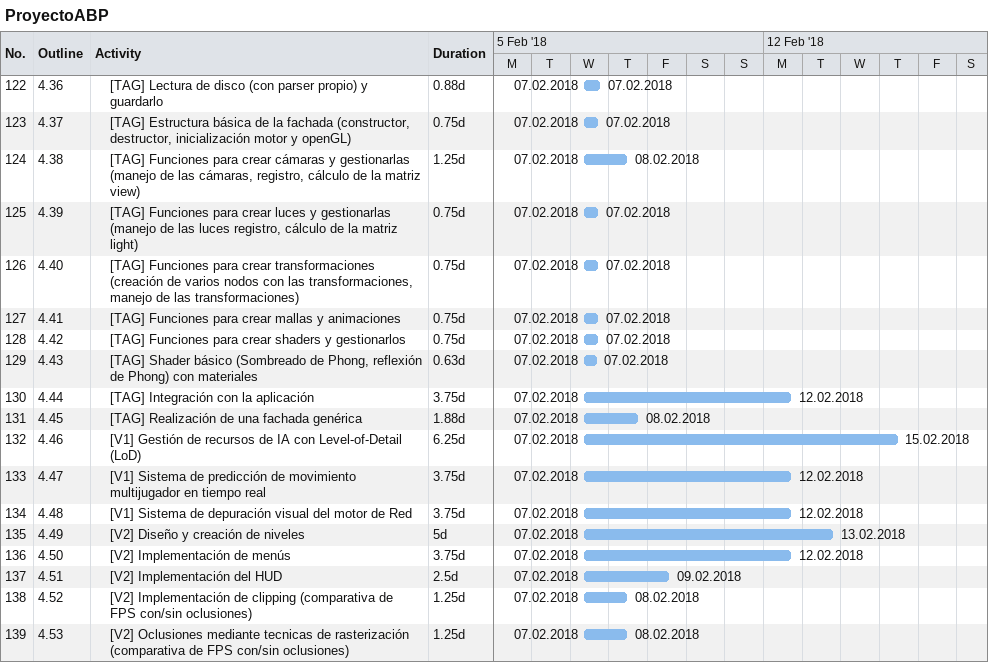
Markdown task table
ProyectoABP

| ID | WBS | Task | Duration | Start | Finish |
|---|---|---|---|---|---|
| 122 | 4.36 | [TAG] Lectura de disco (con parser propio) y guardarlo | 0.88d | 2018-02-07 | 2018-02-07 |
| 123 | 4.37 | [TAG] Estructura básica de la fachada (constructor, destructor, inicialización motor y openGL) | 0.75d | 2018-02-07 | 2018-02-07 |
| 124 | 4.38 | [TAG] Funciones para crear cámaras y gestionarlas (manejo de las cámaras, registro, cálculo de la matriz view) | 1.25d | 2018-02-07 | 2018-02-08 |
| 125 | 4.39 | [TAG] Funciones para crear luces y gestionarlas (manejo de las luces registro, cálculo de la matriz light) | 0.75d | 2018-02-07 | 2018-02-07 |
| 126 | 4.40 | [TAG] Funciones para crear transformaciones (creación de varios nodos con las transformaciones, manejo de las transformaciones) | 0.75d | 2018-02-07 | 2018-02-07 |
| 127 | 4.41 | [TAG] Funciones para crear mallas y animaciones | 0.75d | 2018-02-07 | 2018-02-07 |
| 128 | 4.42 | [TAG] Funciones para crear shaders y gestionarlos | 0.75d | 2018-02-07 | 2018-02-07 |
| 129 | 4.43 | [TAG] Shader básico (Sombreado de Phong, reflexión de Phong) con materiales | 0.63d | 2018-02-07 | 2018-02-07 |
| 130 | 4.44 | [TAG] Integración con la aplicación | 3.75d | 2018-02-07 | 2018-02-12 |
| 131 | 4.45 | [TAG] Realización de una fachada genérica | 1.88d | 2018-02-07 | 2018-02-08 |
| 132 | 4.46 | [V1] Gestión de recursos de IA con Level-of-Detail (LoD) | 6.25d | 2018-02-07 | 2018-02-15 |
| 133 | 4.47 | [V1] Sistema de predicción de movimiento multijugador en tiempo real | 3.75d | 2018-02-07 | 2018-02-12 |
| 134 | 4.48 | [V1] Sistema de depuración visual del motor de Red | 3.75d | 2018-02-07 | 2018-02-12 |
| 135 | 4.49 | [V2] Diseño y creación de niveles | 5d | 2018-02-07 | 2018-02-13 |
| 136 | 4.50 | [V2] Implementación de menús | 3.75d | 2018-02-07 | 2018-02-12 |
| 137 | 4.51 | [V2] Implementación del HUD | 2.5d | 2018-02-07 | 2018-02-09 |
| 138 | 4.52 | [V2] Implementación de clipping (comparativa de FPS con/sin oclusiones) | 1.25d | 2018-02-07 | 2018-02-08 |
| 139 | 4.53 | [V2] Oclusiones mediante tecnicas de rasterización (comparativa de FPS con/sin oclusiones) | 1.25d | 2018-02-07 | 2018-02-08 |
